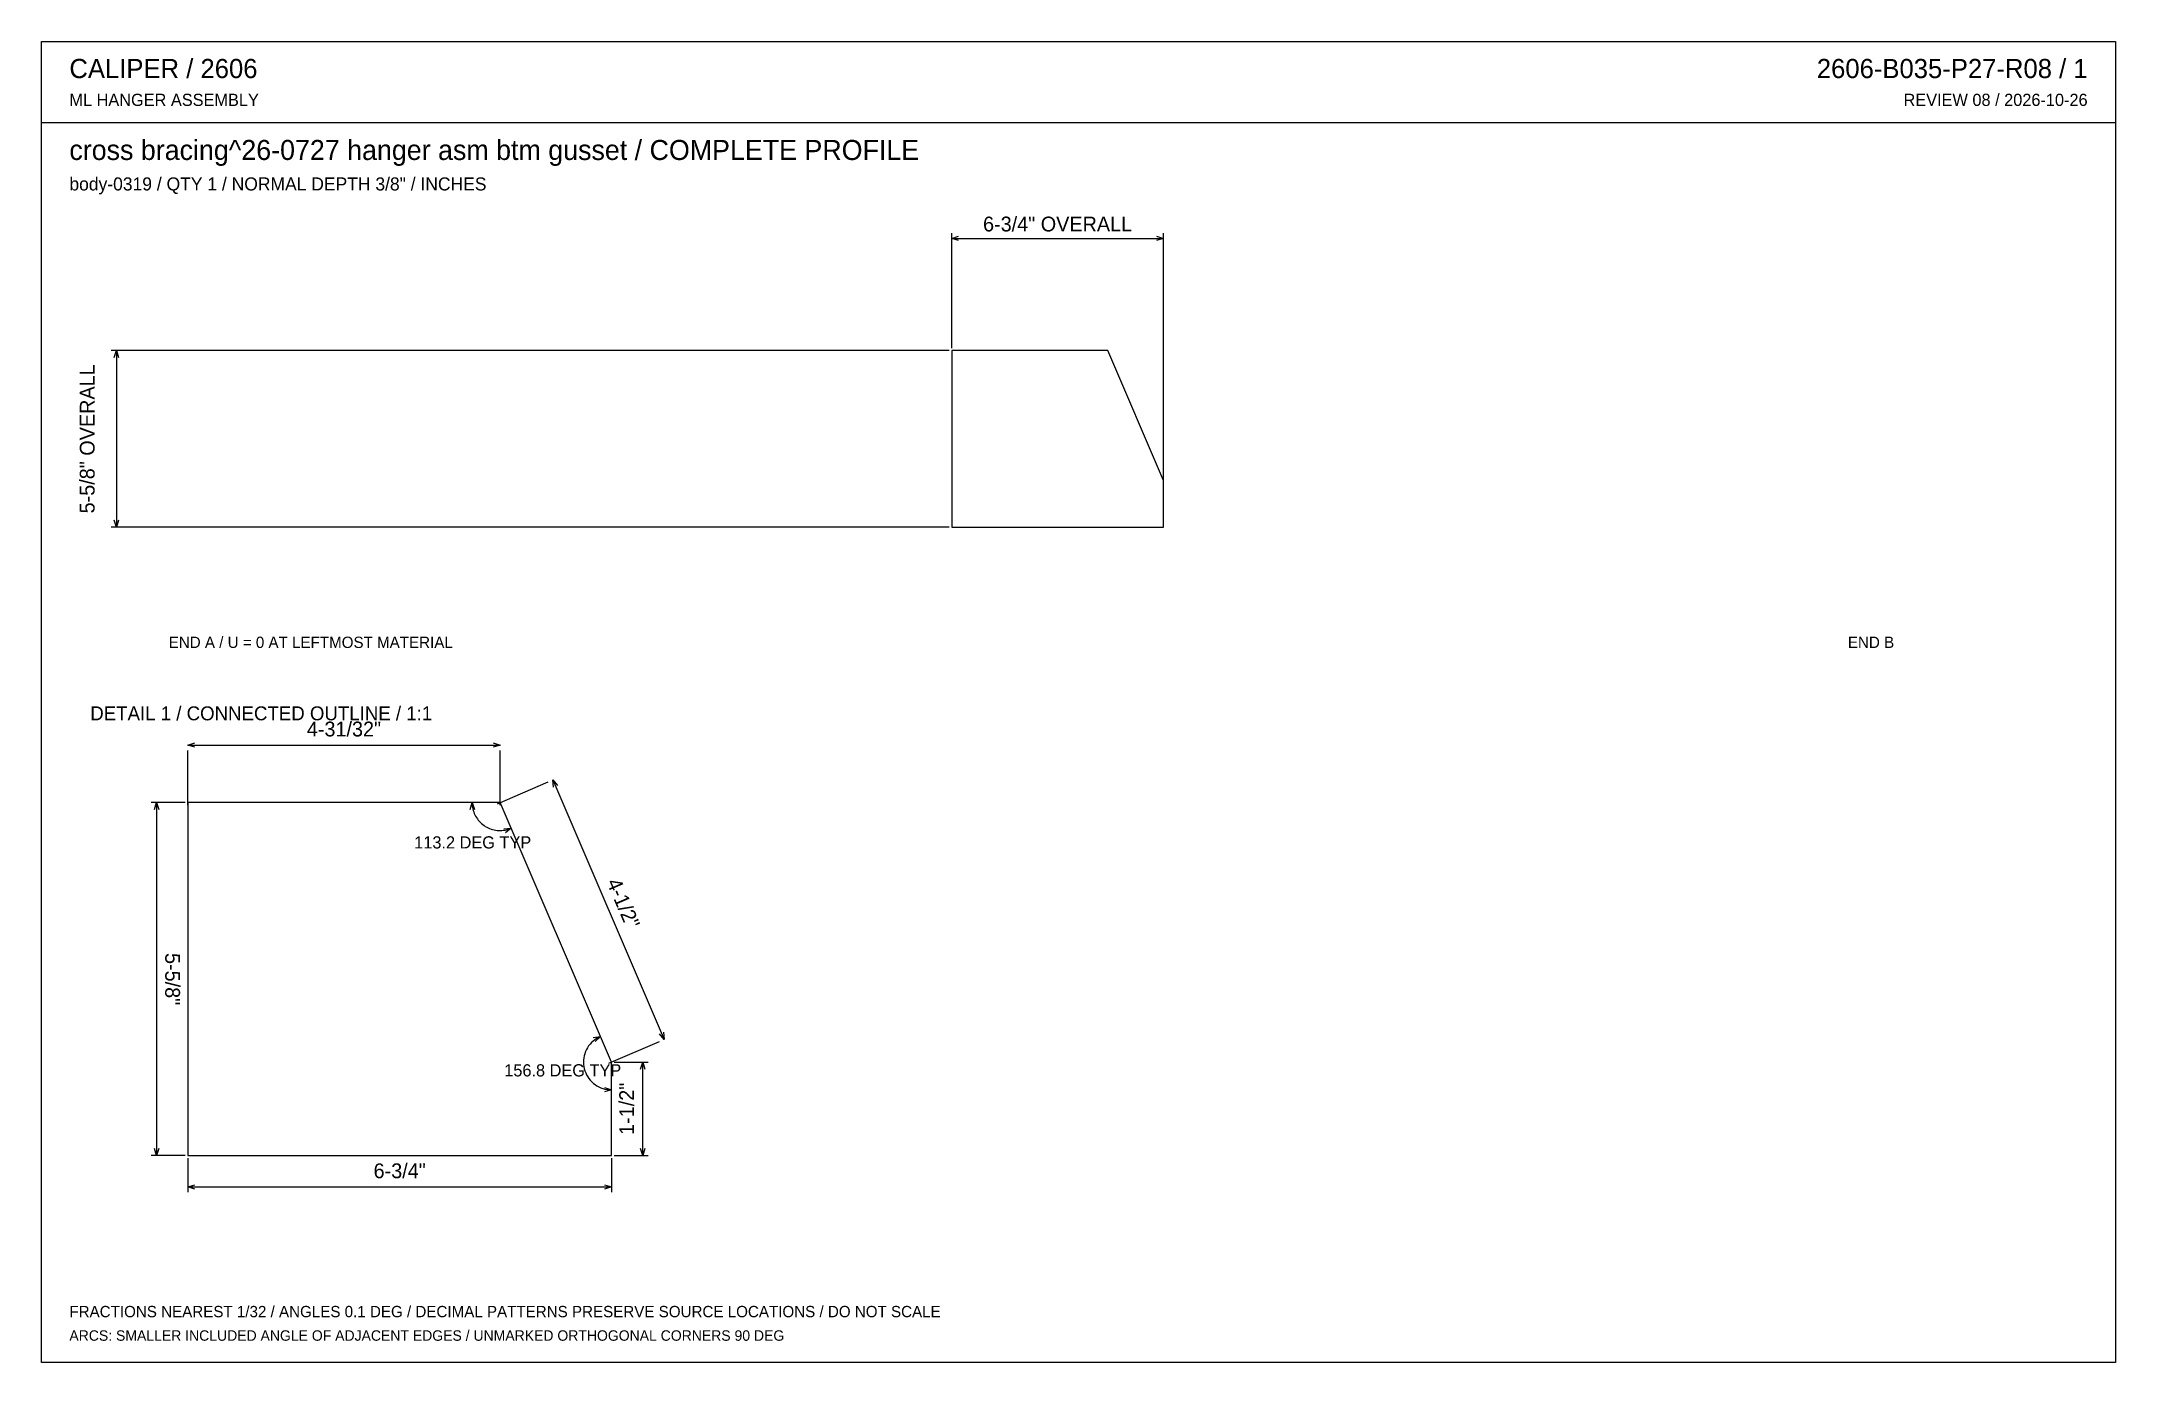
# Model space of a CAD drawing. Header units: inches. Extents: x 0.5 to 33.5, y 0.5 to 21.5.
import ezdxf
from ezdxf.enums import TextEntityAlignment as Align

# ---------------------------------------------------------------- set-up
doc = ezdxf.new("R2010")
doc.units = ezdxf.units.IN
doc.header["$MEASUREMENT"] = 0

msp = doc.modelspace()

# ---------------------------------------------------------------- linework, layer by layer
at = {"layer": 'ANNOTATION'}
for p, q in [((14.979, 16.642), (14.979, 18.472)), ((14.979, 18.389), (15.09, 18.424)), ((14.979, 18.389), (18.354, 18.389)), ((15.09, 18.354), (14.979, 18.389)), ((18.243, 18.424), (18.354, 18.389)), ((18.354, 18.389), (18.243, 18.354)), ((18.354, 13.83), (18.354, 18.472)), ((14.938, 16.601), (1.583, 16.601)), ((1.632, 16.49), (1.667, 16.601)), ((1.667, 16.601), (1.667, 13.788)), ((1.667, 16.601), (1.701, 16.49)), ((1.667, 13.788), (1.632, 13.899)), ((1.701, 13.899), (1.667, 13.788)), ((14.938, 13.788), (1.583, 13.788)), ((2.806, 10.312), (2.917, 10.347)), ((2.806, 10.312), (7.78, 10.312)), ((2.917, 10.278), (2.806, 10.312)), ((7.669, 10.347), (7.78, 10.312)), ((7.78, 10.312), (7.669, 10.278)), ((2.806, 9.354), (2.806, 10.229)), ((7.78, 9.354), (7.78, 10.229)), ((7.742, 9.379), (8.546, 9.725)), ((8.623, 9.757), (10.398, 5.622)), ((8.634, 9.642), (8.623, 9.757)), ((8.623, 9.757), (8.698, 9.669)), ((2.764, 9.396), (2.222, 9.396)), ((2.271, 9.285), (2.306, 9.396)), ((2.306, 9.396), (2.306, 3.771)), ((2.306, 9.396), (2.34, 9.285)), ((7.304, 9.284), (7.336, 9.396)), ((7.336, 9.396), (7.336, 9.371)), ((7.336, 9.396), (7.374, 9.286)), ((7.336, 9.371), (7.339, 9.346)), ((7.339, 9.346), (7.342, 9.321)), ((7.342, 9.321), (7.347, 9.296)), ((7.347, 9.296), (7.353, 9.272)), ((7.353, 9.272), (7.361, 9.248)), ((7.361, 9.248), (7.37, 9.225)), ((7.37, 9.225), (7.38, 9.202)), ((7.38, 9.202), (7.392, 9.18)), ((7.392, 9.18), (7.405, 9.158)), ((7.405, 9.158), (7.419, 9.137)), ((7.419, 9.137), (7.434, 9.117)), ((7.434, 9.117), (7.45, 9.098)), ((7.45, 9.098), (7.468, 9.08)), ((7.468, 9.08), (7.486, 9.063)), ((7.486, 9.063), (7.505, 9.047)), ((7.505, 9.047), (7.525, 9.032)), ((7.525, 9.032), (7.546, 9.018)), ((7.546, 9.018), (7.568, 9.005)), ((7.568, 9.005), (7.59, 8.994)), ((7.59, 8.994), (7.613, 8.984)), ((7.613, 8.984), (7.637, 8.975)), ((7.637, 8.975), (7.661, 8.968)), ((7.661, 8.968), (7.685, 8.962)), ((7.685, 8.962), (7.71, 8.957)), ((7.71, 8.957), (7.735, 8.954)), ((7.735, 8.954), (7.76, 8.952)), ((7.76, 8.952), (7.785, 8.951)), ((7.785, 8.951), (7.81, 8.952)), ((7.81, 8.952), (7.835, 8.955)), ((7.835, 8.955), (7.86, 8.959)), ((7.839, 8.979), (7.956, 8.987)), ((7.86, 8.959), (7.884, 8.964)), ((7.956, 8.987), (7.865, 8.914)), ((7.884, 8.964), (7.908, 8.97)), ((7.908, 8.97), (7.932, 8.978)), ((7.932, 8.978), (7.956, 8.987)), ((9.265, 5.653), (9.38, 5.669)), ((9.319, 5.637), (9.29, 5.617)), ((9.38, 5.669), (9.295, 5.59)), ((9.349, 5.654), (9.319, 5.637)), ((9.38, 5.669), (9.349, 5.654)), ((10.398, 5.622), (10.322, 5.711)), ((10.386, 5.738), (10.398, 5.622)), ((9.112, 5.292), (9.111, 5.258)), ((9.116, 5.327), (9.112, 5.292)), ((9.123, 5.361), (9.116, 5.327)), ((9.132, 5.394), (9.123, 5.361)), ((9.143, 5.427), (9.132, 5.394)), ((9.158, 5.459), (9.143, 5.427)), ((9.174, 5.489), (9.158, 5.459)), ((9.193, 5.518), (9.174, 5.489)), ((9.215, 5.546), (9.193, 5.518)), ((9.238, 5.572), (9.215, 5.546)), ((9.263, 5.595), (9.238, 5.572)), ((9.29, 5.617), (9.263, 5.595)), ((9.517, 5.244), (10.321, 5.59)), ((9.111, 5.258), (9.113, 5.223)), ((9.113, 5.223), (9.117, 5.188)), ((9.117, 5.188), (9.124, 5.154)), ((9.124, 5.154), (9.134, 5.121)), ((9.134, 5.121), (9.146, 5.089)), ((9.146, 5.089), (9.161, 5.057)), ((9.161, 5.057), (9.178, 5.027)), ((9.178, 5.027), (9.197, 4.998)), ((9.197, 4.998), (9.219, 4.971)), ((9.219, 4.971), (9.242, 4.945)), ((9.597, 5.261), (10.139, 5.261)), ((10.021, 5.15), (10.056, 5.261)), ((10.056, 3.771), (10.056, 5.261)), ((10.056, 5.261), (10.09, 5.15)), ((9.242, 4.945), (9.268, 4.922)), ((9.268, 4.922), (9.295, 4.901)), ((9.295, 4.901), (9.324, 4.881)), ((9.324, 4.881), (9.355, 4.864)), ((9.355, 4.864), (9.386, 4.85)), ((9.386, 4.85), (9.419, 4.838)), ((9.419, 4.838), (9.452, 4.829)), ((9.556, 4.816), (9.443, 4.786)), ((9.446, 4.855), (9.556, 4.816)), ((9.452, 4.829), (9.486, 4.822)), ((9.486, 4.822), (9.521, 4.818)), ((9.521, 4.818), (9.556, 4.816)), ((2.764, 3.771), (2.222, 3.771)), ((2.306, 3.771), (2.271, 3.882)), ((2.34, 3.882), (2.306, 3.771)), ((2.806, 3.729), (2.806, 3.188)), ((9.556, 3.729), (9.556, 3.188)), ((9.597, 3.771), (10.139, 3.771)), ((10.056, 3.771), (10.021, 3.882)), ((10.09, 3.882), (10.056, 3.771)), ((2.806, 3.271), (2.917, 3.306)), ((9.444, 3.306), (9.556, 3.271)), ((2.806, 3.271), (9.556, 3.271)), ((2.917, 3.236), (2.806, 3.271)), ((9.556, 3.271), (9.444, 3.236))]:
    msp.add_line(p, q, dxfattribs=at)
at = {"layer": 'OUTLINE'}
for p, q in [((0.472, 21.528), (33.528, 21.528)), ((0.472, 0.472), (0.472, 21.528)), ((33.528, 21.528), (33.528, 0.472)), ((0.472, 20.236), (33.528, 20.236)), ((14.979, 16.601), (14.979, 13.788)), ((17.466, 16.601), (14.979, 16.601)), ((18.354, 14.533), (17.466, 16.601)), ((18.354, 13.788), (18.354, 14.533)), ((14.979, 13.788), (18.354, 13.788)), ((2.806, 9.396), (2.806, 3.771)), ((7.78, 9.396), (2.806, 9.396)), ((9.556, 5.261), (7.78, 9.396)), ((9.556, 3.771), (9.556, 5.261)), ((2.806, 3.771), (9.556, 3.771)), ((33.528, 0.472), (0.472, 0.472))]:
    msp.add_line(p, q, dxfattribs=at)

# ---------------------------------------------------------------- texts
at = {"layer": 'ANNOTATION'}
for s, height, p in [('CALIPER / 2606', 0.30556, (0.917, 20.944)), ('ML HANGER ASSEMBLY', 0.19444, (0.917, 20.5)), ('cross bracing^26-0727 hanger asm btm gusset / COMPLETE PROFILE', 0.31944, (0.917, 19.639)), ('body-0319 / QTY 1 / NORMAL DEPTH 3/8" / INCHES', 0.20833, (0.917, 19.153)), ('END A / U = 0 AT LEFTMOST MATERIAL', 0.18056, (2.5, 11.861)), ('DETAIL 1 / CONNECTED OUTLINE / 1:1', 0.22222, (1.25, 10.708)), ('FRACTIONS NEAREST 1/32 / ANGLES 0.1 DEG / DECIMAL PATTERNS PRESERVE SOURCE LOCATIONS / DO NOT SCALE', 0.18056, (0.917, 1.194)), ('ARCS: SMALLER INCLUDED ANGLE OF ADJACENT EDGES / UNMARKED ORTHOGONAL CORNERS 90 DEG', 0.16667, (0.917, 0.819))]:
    msp.add_text(s, height=height, dxfattribs=at).set_placement(p)
for s, height, p in [('2606-B035-P27-R08 / 1', 0.30556, (33.083, 20.944)), ('REVIEW 08 / 2026-10-26', 0.19444, (33.083, 20.5)), ('END B', 0.1806, (30, 11.861))]:
    msp.add_text(s, height=height, dxfattribs=at).set_placement(p, align=Align.RIGHT)
for s, height, p in [('6-3/4" OVERALL', 0.23611, (16.667, 18.5)), ('4-31/32"', 0.2361, (5.293, 10.451)), ('113.2 DEG TYP', 0.19444, (7.345, 8.665)), ('156.8 DEG TYP', 0.19444, (8.78, 5.032)), ('6-3/4"', 0.2361, (6.181, 3.41))]:
    msp.add_text(s, height=height, dxfattribs=at).set_placement(p, align=Align.CENTER)
for s, height, rotation, p in [('5-5/8" OVERALL', 0.23611, 90, (1.319, 15.194)), ('4-1/2"', 0.2361, -66.7638, (9.638, 7.745)), ('5-5/8"', 0.2361, -90, (2.444, 6.583)), ('1-1/2"', 0.2361, 90, (9.917, 4.516))]:
    msp.add_text(s, height=height, rotation=rotation, dxfattribs=at).set_placement(p, align=Align.CENTER)

doc.saveas('drawing.dxf')
